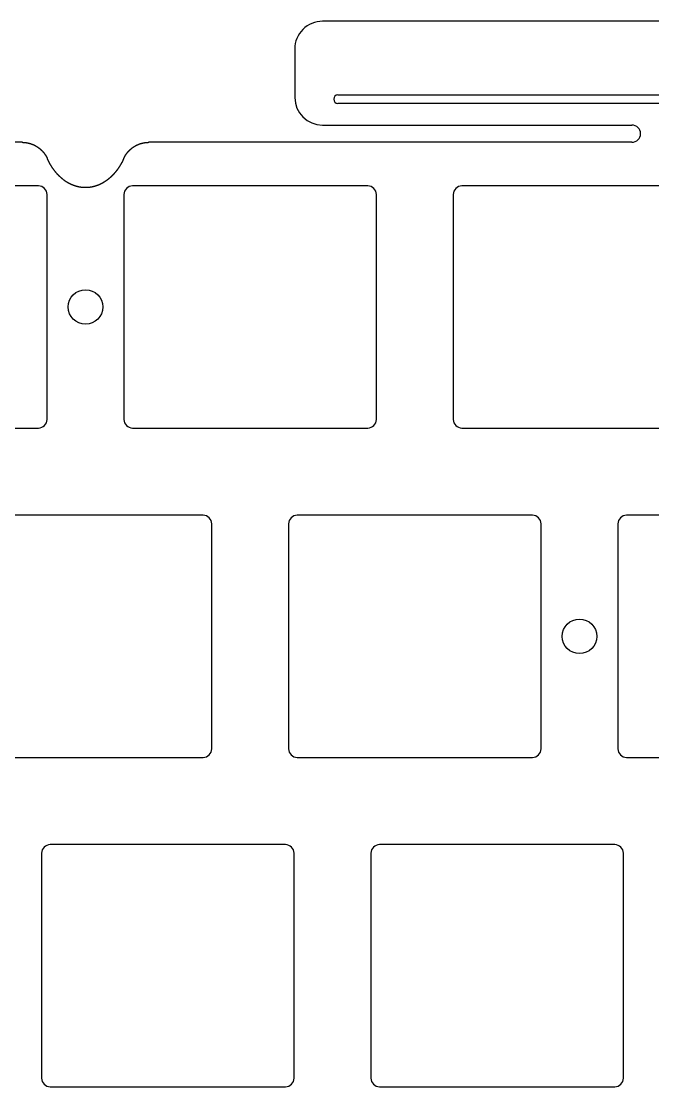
# Model space of a CAD drawing. Header units: millimetres. Extents: x -10 to 276, y -93 to 17.
# Drawn here: x 63 to 99.5, y -45.1 to 16.5 of the extents above; entities that cross this region are included whole.
import ezdxf

# ---------------------------------------------------------------- set-up
doc = ezdxf.new("R2010")
doc.units = ezdxf.units.MM
doc.layers.add('BLACK', color=7, linetype='CONTINUOUS')

msp = doc.modelspace()

# ---------------------------------------------------------------- linework, layer by layer
at = {"layer": 'BLACK', "linetype": 'Continuous'}
for p, q in [((127.1799, 16.525), (80.379918, 16.525)), ((78.779918, 14.925), (78.779918, 12.117411)), ((81.2799, 12.275), (126.2799, 12.275)), ((126.2799, 11.775), (81.2799, 11.775)), ((80.3799, 10.525), (98.2799, 10.525)), ((63.009025, 9.525), (35.0701, 9.525)), ((63.009025, 9.525), (63.020337, 9.52496)), ((63.020337, 9.52496), (63.031648, 9.52484)), ((63.031648, 9.52484), (63.042958, 9.52464)), ((63.042958, 9.52464), (63.054266, 9.52436)), ((63.054266, 9.52436), (63.065572, 9.524)), ((63.065572, 9.524), (63.076876, 9.523561)), ((63.076876, 9.523561), (63.088176, 9.523041)), ((63.088176, 9.523041), (63.099472, 9.522441)), ((63.099472, 9.522441), (63.110763, 9.521762)), ((63.110763, 9.521762), (63.12205, 9.521003)), ((63.12205, 9.521003), (63.133331, 9.520164)), ((63.133331, 9.520164), (63.144606, 9.519245)), ((63.144606, 9.519245), (63.155874, 9.518247)), ((63.155874, 9.518247), (63.167135, 9.517168)), ((63.167135, 9.517168), (63.178389, 9.516011)), ((63.178389, 9.516011), (63.189634, 9.514773)), ((63.189634, 9.514773), (63.20087, 9.513457)), ((63.20087, 9.513457), (63.212096, 9.51206)), ((63.212096, 9.51206), (63.223313, 9.510585)), ((63.223313, 9.510585), (63.234519, 9.50903)), ((63.234519, 9.50903), (63.245714, 9.507396)), ((63.245714, 9.507396), (63.256897, 9.505683)), ((63.256897, 9.505683), (63.268067, 9.503891)), ((63.268067, 9.503891), (63.279225, 9.502019)), ((63.279225, 9.502019), (63.29037, 9.500069)), ((63.29037, 9.500069), (63.3015, 9.49804)), ((63.3015, 9.49804), (63.312616, 9.495933)), ((63.312616, 9.495933), (63.323717, 9.493747)), ((63.323717, 9.493747), (63.329262, 9.492625)), ((63.329262, 9.492625), (63.334802, 9.491482)), ((63.334802, 9.491482), (63.340339, 9.490321)), ((63.340339, 9.490321), (63.345871, 9.48914)), ((63.345871, 9.48914), (63.351399, 9.487939)), ((63.351399, 9.487939), (63.356923, 9.486719)), ((63.356923, 9.486719), (63.362443, 9.485479)), ((63.362443, 9.485479), (63.367958, 9.484219)), ((63.367958, 9.484219), (63.373469, 9.482941)), ((63.373469, 9.482941), (63.378975, 9.481642)), ((63.378975, 9.481642), (63.384477, 9.480325)), ((63.384477, 9.480325), (63.389974, 9.478987)), ((63.389974, 9.478987), (63.395466, 9.477631)), ((63.395466, 9.477631), (63.400953, 9.476255)), ((63.400953, 9.476255), (63.406435, 9.474859)), ((63.406435, 9.474859), (63.411913, 9.473444)), ((63.411913, 9.473444), (63.417385, 9.47201)), ((63.417385, 9.47201), (63.422853, 9.470557)), ((63.422853, 9.470557), (63.428315, 9.469084)), ((63.428315, 9.469084), (63.433772, 9.467592)), ((63.433772, 9.467592), (63.439223, 9.46608)), ((63.439223, 9.46608), (63.44467, 9.46455)), ((63.44467, 9.46455), (63.45011, 9.463)), ((63.45011, 9.463), (63.455546, 9.461431)), ((63.455546, 9.461431), (63.460975, 9.459842)), ((63.460975, 9.459842), (63.466399, 9.458235)), ((63.466399, 9.458235), (63.471818, 9.456608)), ((63.471818, 9.456608), (63.47723, 9.454962)), ((63.47723, 9.454962), (63.482637, 9.453297)), ((63.482637, 9.453297), (63.488038, 9.451613)), ((63.488038, 9.451613), (63.493432, 9.44991)), ((63.493432, 9.44991), (63.498821, 9.448187)), ((63.498821, 9.448187), (63.504204, 9.446446)), ((63.504204, 9.446446), (63.509581, 9.444686)), ((63.509581, 9.444686), (63.51495, 9.442906)), ((63.51495, 9.442906), (63.520315, 9.441108)), ((63.520315, 9.441108), (63.525672, 9.439291)), ((63.525672, 9.439291), (63.531023, 9.437454)), ((63.531023, 9.437454), (63.536367, 9.435599)), ((63.536367, 9.435599), (63.541706, 9.433725)), ((63.541706, 9.433725), (63.547037, 9.431832)), ((63.547037, 9.431832), (63.552362, 9.42992)), ((63.552362, 9.42992), (63.557679, 9.42799)), ((63.557679, 9.42799), (63.562991, 9.42604)), ((63.562991, 9.42604), (63.568294, 9.424072)), ((63.568294, 9.424072), (63.573592, 9.422085)), ((63.573592, 9.422085), (63.578881, 9.42008)), ((63.578881, 9.42008), (63.584165, 9.418055)), ((63.584165, 9.418055), (63.58944, 9.416013)), ((63.58944, 9.416013), (63.594709, 9.413951)), ((63.594709, 9.413951), (63.59997, 9.411871)), ((63.59997, 9.411871), (63.605224, 9.409772)), ((63.605224, 9.409772), (63.610471, 9.407654)), ((63.610471, 9.407654), (63.61571, 9.405518)), ((63.61571, 9.405518), (63.616466, 9.405208)), ((63.616466, 9.405208), (63.626916, 9.400876)), ((63.626916, 9.400876), (63.637334, 9.396471)), ((63.637334, 9.396471), (63.647722, 9.391992)), ((63.647722, 9.391992), (63.658077, 9.38744)), ((63.658077, 9.38744), (63.6684, 9.382815)), ((63.6684, 9.382815), (63.67869, 9.378117)), ((63.67869, 9.378117), (63.688947, 9.373346)), ((63.688947, 9.373346), (63.69917, 9.368503)), ((63.69917, 9.368503), (63.709358, 9.363587)), ((63.709358, 9.363587), (63.719511, 9.3586)), ((63.719511, 9.3586), (63.729629, 9.353541)), ((63.729629, 9.353541), (63.739711, 9.34841)), ((63.739711, 9.34841), (63.749757, 9.343209)), ((63.749757, 9.343209), (63.759766, 9.337936)), ((63.759766, 9.337936), (63.769737, 9.332592)), ((63.769737, 9.332592), (63.77967, 9.327179)), ((63.77967, 9.327179), (63.789565, 9.321695)), ((63.789565, 9.321695), (63.799421, 9.316141)), ((63.799421, 9.316141), (63.809238, 9.310517)), ((63.809238, 9.310517), (63.819014, 9.304824)), ((63.819014, 9.304824), (63.828751, 9.299063)), ((63.828751, 9.299063), (63.838446, 9.293232)), ((63.838446, 9.293232), (63.8481, 9.287333)), ((63.8481, 9.287333), (63.857712, 9.281366)), ((63.857712, 9.281366), (63.867282, 9.275331)), ((63.867282, 9.275331), (63.876809, 9.269228)), ((63.876809, 9.269228), (63.886292, 9.263058)), ((63.886292, 9.263058), (63.895732, 9.256821)), ((63.895732, 9.256821), (63.900436, 9.253678)), ((63.900436, 9.253678), (63.905128, 9.250518)), ((63.905128, 9.250518), (63.909809, 9.247341)), ((63.909809, 9.247341), (63.914479, 9.244148)), ((63.914479, 9.244148), (63.919137, 9.240939)), ((69.426419, 9.237854), (69.435725, 9.244288)), ((69.435725, 9.244288), (69.445076, 9.250656)), ((69.445076, 9.250656), (69.454472, 9.256957)), ((69.454472, 9.256957), (69.463913, 9.263193)), ((69.463913, 9.263193), (69.473397, 9.269361)), ((69.473397, 9.269361), (69.482925, 9.275462)), ((69.482925, 9.275462), (69.492496, 9.281496)), ((69.492496, 9.281496), (69.497297, 9.284487)), ((69.497297, 9.284487), (69.502109, 9.287462)), ((69.502109, 9.287462), (69.506932, 9.290419)), ((69.506932, 9.290419), (69.511765, 9.29336)), ((69.511765, 9.29336), (69.516608, 9.296283)), ((69.516608, 9.296283), (69.521462, 9.299189)), ((69.521462, 9.299189), (69.526325, 9.302078)), ((69.526325, 9.302078), (69.531199, 9.30495)), ((69.531199, 9.30495), (69.536084, 9.307804)), ((69.536084, 9.307804), (69.540978, 9.310642)), ((69.540978, 9.310642), (69.545882, 9.313461)), ((69.545882, 9.313461), (69.550796, 9.316264)), ((69.550796, 9.316264), (69.55572, 9.319049)), ((69.55572, 9.319049), (69.560654, 9.321817)), ((69.560654, 9.321817), (69.565598, 9.324567)), ((69.565598, 9.324567), (69.570551, 9.3273)), ((69.570551, 9.3273), (69.575514, 9.330015)), ((69.575514, 9.330015), (69.580487, 9.332713)), ((69.580487, 9.332713), (69.585469, 9.335393)), ((69.585469, 9.335393), (69.590461, 9.338056)), ((69.590461, 9.338056), (69.595461, 9.3407)), ((69.595461, 9.3407), (69.600472, 9.343328)), ((69.600472, 9.343328), (69.605491, 9.345937)), ((69.605491, 9.345937), (69.61052, 9.348529)), ((69.61052, 9.348529), (69.615558, 9.351102)), ((69.615558, 9.351102), (69.620605, 9.353659)), ((69.620605, 9.353659), (69.62566, 9.356197)), ((69.62566, 9.356197), (69.630726, 9.358717)), ((69.630726, 9.358717), (69.635799, 9.361219)), ((69.635799, 9.361219), (69.640882, 9.363704)), ((69.640882, 9.363704), (69.645973, 9.36617)), ((69.645973, 9.36617), (69.651073, 9.368619)), ((69.651073, 9.368619), (69.656182, 9.371049)), ((69.656182, 9.371049), (69.661299, 9.373461)), ((69.661299, 9.373461), (69.666425, 9.375855)), ((69.666425, 9.375855), (69.671559, 9.378231)), ((69.671559, 9.378231), (69.676702, 9.380589)), ((69.676702, 9.380589), (69.681853, 9.382929)), ((69.681853, 9.382929), (69.687012, 9.38525)), ((69.687012, 9.38525), (69.692179, 9.387554)), ((69.692179, 9.387554), (69.697354, 9.389838)), ((69.697354, 9.389838), (69.702538, 9.392105)), ((69.702538, 9.392105), (69.707729, 9.394353)), ((69.707729, 9.394353), (69.712929, 9.396583)), ((69.712929, 9.396583), (69.718136, 9.398795)), ((69.718136, 9.398795), (69.723352, 9.400988)), ((69.723352, 9.400988), (69.728574, 9.403162)), ((69.728574, 9.403162), (69.733805, 9.405319)), ((69.733805, 9.405319), (69.739043, 9.407456)), ((69.739043, 9.407456), (69.744289, 9.409576)), ((69.744289, 9.409576), (69.749542, 9.411676)), ((69.749542, 9.411676), (69.754803, 9.413758)), ((69.754803, 9.413758), (69.76007, 9.415822)), ((69.76007, 9.415822), (69.765346, 9.417866)), ((69.765346, 9.417866), (69.766108, 9.41816)), ((69.766108, 9.41816), (69.776679, 9.422187)), ((69.776679, 9.422187), (69.787278, 9.426139)), ((69.787278, 9.426139), (69.797904, 9.430016)), ((69.797904, 9.430016), (69.808558, 9.433818)), ((69.808558, 9.433818), (69.819239, 9.437544)), ((69.819239, 9.437544), (69.829945, 9.441195)), ((69.829945, 9.441195), (69.840678, 9.44477)), ((69.840678, 9.44477), (69.851435, 9.448269)), ((69.851435, 9.448269), (69.862217, 9.451692)), ((69.862217, 9.451692), (69.873023, 9.455039)), ((69.873023, 9.455039), (69.883852, 9.458309)), ((69.883852, 9.458309), (69.894704, 9.461503)), ((69.894704, 9.461503), (69.905579, 9.46462)), ((69.905579, 9.46462), (69.916476, 9.46766)), ((69.916476, 9.46766), (69.927394, 9.470623)), ((69.927394, 9.470623), (69.938332, 9.473508)), ((69.938332, 9.473508), (69.949291, 9.476316)), ((69.949291, 9.476316), (69.96027, 9.479047)), ((69.96027, 9.479047), (69.971268, 9.4817)), ((69.971268, 9.4817), (69.982284, 9.484275)), ((69.982284, 9.484275), (69.993318, 9.486773)), ((69.993318, 9.486773), (70.00437, 9.489192)), ((70.00437, 9.489192), (70.015439, 9.491533)), ((70.015439, 9.491533), (70.026524, 9.493795)), ((70.026524, 9.493795), (70.037625, 9.49598)), ((70.037625, 9.49598), (70.048741, 9.498085)), ((70.048741, 9.498085), (70.054305, 9.499109)), ((70.054305, 9.499109), (70.059872, 9.500113)), ((70.059872, 9.500113), (70.065443, 9.501097)), ((70.065443, 9.501097), (70.071017, 9.502061)), ((70.071017, 9.502061), (70.076595, 9.503006)), ((70.076595, 9.503006), (70.082176, 9.503931)), ((70.082176, 9.503931), (70.08776, 9.504836)), ((70.08776, 9.504836), (70.093347, 9.505721)), ((70.093347, 9.505721), (70.098938, 9.506587)), ((70.098938, 9.506587), (70.104531, 9.507433)), ((70.104531, 9.507433), (70.110128, 9.508259)), ((70.110128, 9.508259), (70.115727, 9.509065)), ((70.115727, 9.509065), (70.121329, 9.509852)), ((70.121329, 9.509852), (70.126934, 9.510618)), ((70.126934, 9.510618), (70.132542, 9.511365)), ((70.132542, 9.511365), (70.138152, 9.512092)), ((70.138152, 9.512092), (70.143765, 9.512799)), ((70.143765, 9.512799), (70.14938, 9.513487)), ((70.14938, 9.513487), (70.154998, 9.514154)), ((70.154998, 9.514154), (70.160618, 9.514802)), ((70.160618, 9.514802), (70.16624, 9.51543)), ((70.16624, 9.51543), (70.171865, 9.516038)), ((70.171865, 9.516038), (70.177491, 9.516626)), ((70.177491, 9.516626), (70.18312, 9.517194)), ((70.18312, 9.517194), (70.188751, 9.517742)), ((70.188751, 9.517742), (70.194383, 9.51827)), ((70.194383, 9.51827), (70.200018, 9.518779)), ((70.200018, 9.518779), (70.205654, 9.519267)), ((70.205654, 9.519267), (70.211292, 9.519736)), ((70.211292, 9.519736), (70.216931, 9.520184)), ((70.216931, 9.520184), (70.222572, 9.520613)), ((70.222572, 9.520613), (70.228215, 9.521022)), ((70.228215, 9.521022), (70.233859, 9.52141)), ((70.233859, 9.52141), (70.239504, 9.521779)), ((70.239504, 9.521779), (70.24515, 9.522128)), ((70.24515, 9.522128), (70.250798, 9.522457)), ((70.250798, 9.522457), (70.256447, 9.522766)), ((70.256447, 9.522766), (70.262097, 9.523055)), ((70.262097, 9.523055), (70.267748, 9.523323)), ((70.267748, 9.523323), (70.2734, 9.523572)), ((70.2734, 9.523572), (70.279053, 9.523801)), ((70.279053, 9.523801), (70.284707, 9.52401)), ((70.284707, 9.52401), (70.290361, 9.524199)), ((70.290361, 9.524199), (70.296016, 9.524368)), ((70.296016, 9.524368), (70.301671, 9.524517)), ((70.301671, 9.524517), (70.307328, 9.524646)), ((70.307328, 9.524646), (70.312984, 9.524755)), ((70.312984, 9.524755), (70.318641, 9.524844)), ((70.318641, 9.524844), (70.324298, 9.524913)), ((70.324298, 9.524913), (70.329956, 9.524962)), ((70.329956, 9.524962), (70.340975, 9.525)), ((98.2799, 9.525), (70.340975, 9.525)), ((63.919137, 9.240939), (63.923784, 9.237712)), ((63.923784, 9.237712), (63.92842, 9.23447)), ((63.92842, 9.23447), (63.933044, 9.231211)), ((63.933044, 9.231211), (63.937656, 9.227936)), ((63.937656, 9.227936), (63.942258, 9.224644)), ((63.942258, 9.224644), (63.946847, 9.221337)), ((63.946847, 9.221337), (63.951425, 9.218012)), ((63.951425, 9.218012), (63.95599, 9.214672)), ((63.95599, 9.214672), (63.960545, 9.211316)), ((63.960545, 9.211316), (63.965087, 9.207944)), ((63.965087, 9.207944), (63.969617, 9.204555)), ((63.969617, 9.204555), (63.974135, 9.201151)), ((63.974135, 9.201151), (63.978641, 9.19773)), ((63.978641, 9.19773), (63.983135, 9.194294)), ((63.983135, 9.194294), (63.987617, 9.190842)), ((63.987617, 9.190842), (63.992087, 9.187374)), ((63.992087, 9.187374), (63.996544, 9.18389)), ((63.996544, 9.18389), (64.000989, 9.180391)), ((64.000989, 9.180391), (64.005422, 9.176876)), ((64.005422, 9.176876), (64.009842, 9.173345)), ((64.009842, 9.173345), (64.01425, 9.169798)), ((64.01425, 9.169798), (64.018645, 9.166236)), ((64.018645, 9.166236), (64.023027, 9.162659)), ((64.023027, 9.162659), (64.027397, 9.159066)), ((64.027397, 9.159066), (64.031754, 9.155457)), ((64.031754, 9.155457), (64.036098, 9.151833)), ((64.036098, 9.151833), (64.04043, 9.148194)), ((64.04043, 9.148194), (64.044748, 9.14454)), ((64.044748, 9.14454), (64.049054, 9.14087)), ((64.049054, 9.14087), (64.053346, 9.137185)), ((64.053346, 9.137185), (64.057626, 9.133485)), ((64.057626, 9.133485), (64.061892, 9.12977)), ((64.061892, 9.12977), (64.066146, 9.126039)), ((64.066146, 9.126039), (64.070386, 9.122294)), ((64.070386, 9.122294), (64.074613, 9.118534)), ((64.074613, 9.118534), (64.078826, 9.114759)), ((64.078826, 9.114759), (64.083026, 9.110968)), ((64.083026, 9.110968), (64.087213, 9.107164)), ((64.087213, 9.107164), (64.091387, 9.103344)), ((64.091387, 9.103344), (64.095546, 9.099509)), ((64.095546, 9.099509), (64.099692, 9.09566)), ((64.099692, 9.09566), (64.103825, 9.091796)), ((64.103825, 9.091796), (64.107944, 9.087918)), ((64.107944, 9.087918), (64.112049, 9.084025)), ((64.112049, 9.084025), (64.11614, 9.080117)), ((64.11614, 9.080117), (64.120218, 9.076195)), ((64.120218, 9.076195), (64.124282, 9.072259)), ((64.124282, 9.072259), (64.128331, 9.068308)), ((64.128331, 9.068308), (64.132367, 9.064343)), ((64.132367, 9.064343), (64.132948, 9.06377)), ((64.132948, 9.06377), (64.140971, 9.055796)), ((64.140971, 9.055796), (64.148937, 9.047765)), ((64.148937, 9.047765), (64.156846, 9.039678)), ((64.156846, 9.039678), (64.164698, 9.031535)), ((64.164698, 9.031535), (64.172493, 9.023337)), ((64.172493, 9.023337), (64.180229, 9.015083)), ((64.180229, 9.015083), (64.187906, 9.006776)), ((64.187906, 9.006776), (64.195525, 8.998414)), ((64.195525, 8.998414), (64.203084, 8.989999)), ((64.203084, 8.989999), (64.210584, 8.98153)), ((64.210584, 8.98153), (64.218024, 8.973008)), ((64.218024, 8.973008), (64.225404, 8.964434)), ((64.225404, 8.964434), (64.232722, 8.955808)), ((64.232722, 8.955808), (64.23998, 8.94713)), ((64.23998, 8.94713), (64.247176, 8.938401)), ((64.247176, 8.938401), (64.25431, 8.929621)), ((64.25431, 8.929621), (64.261383, 8.920791)), ((64.261383, 8.920791), (64.268392, 8.911911)), ((64.268392, 8.911911), (64.275339, 8.902982)), ((64.275339, 8.902982), (64.282222, 8.894003)), ((64.282222, 8.894003), (64.289042, 8.884977)), ((64.289042, 8.884977), (64.295798, 8.875902)), ((64.295798, 8.875902), (64.30249, 8.866779)), ((64.30249, 8.866779), (64.309117, 8.857609)), ((64.309117, 8.857609), (64.315679, 8.848393)), ((64.315679, 8.848393), (64.322176, 8.83913)), ((64.322176, 8.83913), (64.325399, 8.834482)), ((64.325399, 8.834482), (64.328607, 8.829822)), ((64.328607, 8.829822), (64.331798, 8.825151)), ((64.331798, 8.825151), (64.334972, 8.820468)), ((64.334972, 8.820468), (64.33813, 8.815775)), ((64.33813, 8.815775), (64.341271, 8.81107)), ((64.341271, 8.81107), (64.344395, 8.806354)), ((64.344395, 8.806354), (64.347503, 8.801627)), ((64.347503, 8.801627), (64.350594, 8.796889)), ((64.350594, 8.796889), (64.353669, 8.79214)), ((64.353669, 8.79214), (64.356726, 8.78738)), ((64.356726, 8.78738), (64.359767, 8.78261)), ((64.359767, 8.78261), (64.362791, 8.777829)), ((64.362791, 8.777829), (64.365798, 8.773037)), ((64.365798, 8.773037), (64.368788, 8.768234)), ((64.368788, 8.768234), (64.371761, 8.763421)), ((64.371761, 8.763421), (64.374716, 8.758598)), ((64.374716, 8.758598), (64.377655, 8.753764)), ((64.377655, 8.753764), (64.380577, 8.74892)), ((64.380577, 8.74892), (64.383482, 8.744065)), ((64.383482, 8.744065), (64.386369, 8.7392)), ((64.386369, 8.7392), (64.389239, 8.734325)), ((64.389239, 8.734325), (64.392092, 8.72944)), ((64.392092, 8.72944), (64.394928, 8.724545)), ((64.394928, 8.724545), (64.397746, 8.71964)), ((64.397746, 8.71964), (64.400547, 8.714724)), ((64.400547, 8.714724), (64.403331, 8.709799)), ((64.403331, 8.709799), (64.406097, 8.704864)), ((64.406097, 8.704864), (64.408846, 8.69992)), ((64.408846, 8.69992), (64.411577, 8.694965)), ((64.411577, 8.694965), (64.414291, 8.690002)), ((64.414291, 8.690002), (64.416987, 8.685028)), ((64.416987, 8.685028), (64.419665, 8.680045)), ((64.419665, 8.680045), (64.422326, 8.675052)), ((64.422326, 8.675052), (64.424969, 8.670051)), ((64.424969, 8.670051), (64.427595, 8.665039)), ((64.427595, 8.665039), (64.430203, 8.660019)), ((64.430203, 8.660019), (64.432793, 8.654989)), ((64.432793, 8.654989), (64.435365, 8.649951)), ((64.435365, 8.649951), (64.43792, 8.644903)), ((64.43792, 8.644903), (64.440456, 8.639846)), ((64.440456, 8.639846), (64.442975, 8.63478)), ((64.442975, 8.63478), (64.445475, 8.629705)), ((64.445475, 8.629705), (64.447958, 8.624621)), ((68.902165, 8.624875), (68.907149, 8.63503)), ((68.907149, 8.63503), (68.912204, 8.645149)), ((68.912204, 8.645149), (68.917332, 8.655232)), ((68.917332, 8.655232), (68.92253, 8.665279)), ((68.92253, 8.665279), (68.927799, 8.675288)), ((68.927799, 8.675288), (68.933139, 8.685261)), ((68.933139, 8.685261), (68.938549, 8.695195)), ((68.938549, 8.695195), (68.94403, 8.705091)), ((68.94403, 8.705091), (68.94958, 8.714949)), ((68.94958, 8.714949), (68.9552, 8.724766)), ((68.9552, 8.724766), (68.960889, 8.734544)), ((68.960889, 8.734544), (68.966648, 8.744282)), ((68.966648, 8.744282), (68.972475, 8.753979)), ((68.972475, 8.753979), (68.97837, 8.763634)), ((68.97837, 8.763634), (68.984334, 8.773248)), ((68.984334, 8.773248), (68.990366, 8.782819)), ((68.990366, 8.782819), (68.996465, 8.792347)), ((68.996465, 8.792347), (69.002632, 8.801832)), ((69.002632, 8.801832), (69.008865, 8.811274)), ((69.008865, 8.811274), (69.015165, 8.820671)), ((69.015165, 8.820671), (69.021532, 8.830024)), ((69.021532, 8.830024), (69.027964, 8.839331)), ((69.027964, 8.839331), (69.034463, 8.848593)), ((69.034463, 8.848593), (69.041026, 8.857808)), ((69.041026, 8.857808), (69.044332, 8.862398)), ((69.044332, 8.862398), (69.047655, 8.866977)), ((69.047655, 8.866977), (69.050993, 8.871544)), ((69.050993, 8.871544), (69.054348, 8.876099)), ((69.054348, 8.876099), (69.057719, 8.880642)), ((69.057719, 8.880642), (69.061106, 8.885173)), ((69.061106, 8.885173), (69.064509, 8.889693)), ((69.064509, 8.889693), (69.067928, 8.8942)), ((69.067928, 8.8942), (69.071362, 8.898695)), ((69.071362, 8.898695), (69.074813, 8.903178)), ((69.074813, 8.903178), (69.07828, 8.907649)), ((69.07828, 8.907649), (69.081762, 8.912107)), ((69.081762, 8.912107), (69.08526, 8.916553)), ((69.08526, 8.916553), (69.088774, 8.920987)), ((69.088774, 8.920987), (69.092303, 8.925408)), ((69.092303, 8.925408), (69.095848, 8.929817)), ((69.095848, 8.929817), (69.099409, 8.934213)), ((69.099409, 8.934213), (69.102985, 8.938597)), ((69.102985, 8.938597), (69.106576, 8.942968)), ((69.106576, 8.942968), (69.110183, 8.947326)), ((69.110183, 8.947326), (69.113806, 8.951671)), ((69.113806, 8.951671), (69.117443, 8.956004)), ((69.117443, 8.956004), (69.121096, 8.960324)), ((69.121096, 8.960324), (69.124765, 8.964631)), ((69.124765, 8.964631), (69.128448, 8.968924)), ((69.128448, 8.968924), (69.132147, 8.973205)), ((69.132147, 8.973205), (69.135861, 8.977473)), ((69.135861, 8.977473), (69.13959, 8.981727)), ((69.13959, 8.981727), (69.143333, 8.985969)), ((69.143333, 8.985969), (69.147093, 8.990197)), ((69.147093, 8.990197), (69.150866, 8.994411)), ((69.150866, 8.994411), (69.154655, 8.998613)), ((69.154655, 8.998613), (69.158458, 9.002801)), ((69.158458, 9.002801), (69.162277, 9.006975)), ((69.162277, 9.006975), (69.16611, 9.011136)), ((69.16611, 9.011136), (69.169958, 9.015284)), ((69.169958, 9.015284), (69.17382, 9.019417)), ((69.17382, 9.019417), (69.177697, 9.023537)), ((69.177697, 9.023537), (69.181588, 9.027644)), ((69.181588, 9.027644), (69.185495, 9.031736)), ((69.185495, 9.031736), (69.189415, 9.035815)), ((69.189415, 9.035815), (69.19335, 9.03988)), ((69.19335, 9.03988), (69.197299, 9.043931)), ((69.197299, 9.043931), (69.201263, 9.047968)), ((69.201263, 9.047968), (69.205241, 9.051991)), ((69.205241, 9.051991), (69.209233, 9.056)), ((69.209233, 9.056), (69.213239, 9.059994)), ((69.213239, 9.059994), (69.21726, 9.063975)), ((69.21726, 9.063975), (69.221294, 9.067941)), ((69.221294, 9.067941), (69.225343, 9.071894)), ((69.225343, 9.071894), (69.229405, 9.075831)), ((69.229405, 9.075831), (69.233482, 9.079755)), ((69.233482, 9.079755), (69.237571, 9.083664)), ((69.237571, 9.083664), (69.241676, 9.087558)), ((69.241676, 9.087558), (69.242269, 9.088119)), ((69.242269, 9.088119), (69.25052, 9.095858)), ((69.25052, 9.095858), (69.258825, 9.103538)), ((69.258825, 9.103538), (69.267184, 9.111159)), ((69.267184, 9.111159), (69.275597, 9.118721)), ((69.275597, 9.118721), (69.284063, 9.126223)), ((69.284063, 9.126223), (69.292582, 9.133665)), ((69.292582, 9.133665), (69.301153, 9.141047)), ((69.301153, 9.141047), (69.309776, 9.148368)), ((69.309776, 9.148368), (69.318451, 9.155628)), ((69.318451, 9.155628), (69.327178, 9.162827)), ((69.327178, 9.162827), (69.335955, 9.169963)), ((69.335955, 9.169963), (69.344782, 9.177038)), ((69.344782, 9.177038), (69.353659, 9.18405)), ((69.353659, 9.18405), (69.362586, 9.190999)), ((69.362586, 9.190999), (69.371561, 9.197885)), ((69.371561, 9.197885), (69.380585, 9.204707)), ((69.380585, 9.204707), (69.389658, 9.211466)), ((69.389658, 9.211466), (69.398778, 9.21816)), ((69.398778, 9.21816), (69.407945, 9.22479)), ((69.407945, 9.22479), (69.417159, 9.231354)), ((69.417159, 9.231354), (69.426419, 9.237854)), ((64.447958, 8.624621), (64.450423, 8.619529)), ((64.450423, 8.619529), (64.45287, 8.614428)), ((64.45287, 8.614428), (64.455298, 8.609319)), ((64.455298, 8.609319), (64.457709, 8.6042)), ((64.457709, 8.6042), (64.460102, 8.599074)), ((64.460102, 8.599074), (64.462476, 8.593938)), ((64.462476, 8.593938), (64.467049, 8.583912)), ((64.470651, 8.575965), (64.467049, 8.583912)), ((64.478038, 8.559811), (64.470651, 8.575965)), ((64.485483, 8.543723), (64.478038, 8.559811)), ((64.492984, 8.527702), (64.485483, 8.543723)), ((64.500542, 8.511747), (64.492984, 8.527702)), ((64.508157, 8.49586), (64.500542, 8.511747)), ((64.515827, 8.480042), (64.508157, 8.49586)), ((64.523553, 8.464292), (64.515827, 8.480042)), ((64.531334, 8.44861), (64.523553, 8.464292)), ((64.539169, 8.432999), (64.531334, 8.44861)), ((64.547058, 8.417457), (64.539169, 8.432999)), ((64.555001, 8.401985), (64.547058, 8.417457)), ((64.562998, 8.386584), (64.555001, 8.401985)), ((64.571047, 8.371255), (64.562998, 8.386584)), ((64.579149, 8.355996), (64.571047, 8.371255)), ((64.587303, 8.34081), (64.579149, 8.355996)), ((64.595509, 8.325695), (64.587303, 8.34081)), ((64.603766, 8.310653), (64.595509, 8.325695)), ((64.612074, 8.295684), (64.603766, 8.310653)), ((64.620433, 8.280788), (64.612074, 8.295684)), ((64.628842, 8.265965), (64.620433, 8.280788)), ((64.637301, 8.251216), (64.628842, 8.265965)), ((64.645809, 8.236542), (64.637301, 8.251216)), ((64.654367, 8.221941), (64.645809, 8.236542)), ((64.662973, 8.207415), (64.654367, 8.221941)), ((64.671628, 8.192963), (64.662973, 8.207415)), ((64.68033, 8.178586), (64.671628, 8.192963)), ((64.689081, 8.164285), (64.68033, 8.178586)), ((64.697878, 8.150059), (64.689081, 8.164285)), ((64.706723, 8.135909), (64.697878, 8.150059)), ((64.715614, 8.121834), (64.706723, 8.135909)), ((64.724552, 8.107836), (64.715614, 8.121834)), ((64.733535, 8.093913), (64.724552, 8.107836)), ((64.742565, 8.080067), (64.733535, 8.093913)), ((64.751639, 8.066298), (64.742565, 8.080067)), ((64.760759, 8.052605), (64.751639, 8.066298)), ((64.769923, 8.038989), (64.760759, 8.052605)), ((64.779131, 8.025449), (64.769923, 8.038989)), ((64.788384, 8.011987), (64.779131, 8.025449)), ((64.79768, 7.998602), (64.788384, 8.011987)), ((68.564544, 8.016232), (68.559897, 8.0095)), ((68.569178, 8.022982), (68.564544, 8.016232)), ((68.573803, 8.029753), (68.569178, 8.022982)), ((68.578416, 8.036543), (68.573803, 8.029753)), ((68.58302, 8.043354), (68.578416, 8.036543)), ((68.587611, 8.050182), (68.58302, 8.043354)), ((68.592192, 8.057032), (68.587611, 8.050182)), ((68.596762, 8.0639), (68.592192, 8.057032)), ((68.601322, 8.07079), (68.596762, 8.0639)), ((68.605869, 8.077697), (68.601322, 8.07079)), ((68.610407, 8.084626), (68.605869, 8.077697)), ((68.614932, 8.091572), (68.610407, 8.084626)), ((68.619447, 8.09854), (68.614932, 8.091572)), ((68.62395, 8.105526), (68.619447, 8.09854)), ((68.628443, 8.112533), (68.62395, 8.105526)), ((68.632923, 8.119557), (68.628443, 8.112533)), ((68.637394, 8.126603), (68.632923, 8.119557)), ((68.641851, 8.133667), (68.637394, 8.126603)), ((68.646299, 8.140752), (68.641851, 8.133667)), ((68.650734, 8.147854), (68.646299, 8.140752)), ((68.655158, 8.154978), (68.650734, 8.147854)), ((68.65957, 8.162119), (68.655158, 8.154978)), ((68.664845, 8.170708), (68.65957, 8.162119)), ((68.669227, 8.177884), (68.664845, 8.170708)), ((68.673594, 8.185075), (68.669227, 8.177884)), ((68.677951, 8.192288), (68.673594, 8.185075)), ((68.682294, 8.199516), (68.677951, 8.192288)), ((68.686627, 8.206767), (68.682294, 8.199516)), ((68.690945, 8.214032), (68.686627, 8.206767)), ((68.695254, 8.221319), (68.690945, 8.214032)), ((68.699547, 8.228621), (68.695254, 8.221319)), ((68.703831, 8.235945), (68.699547, 8.228621)), ((68.708099, 8.243284), (68.703831, 8.235945)), ((68.712358, 8.250645), (68.708099, 8.243284)), ((68.716601, 8.25802), (68.712358, 8.250645)), ((68.720835, 8.265418), (68.716601, 8.25802)), ((68.725053, 8.272829), (68.720835, 8.265418)), ((68.729261, 8.280263), (68.725053, 8.272829)), ((68.733454, 8.287712), (68.729261, 8.280263)), ((68.737636, 8.295182), (68.733454, 8.287712)), ((68.741804, 8.302666), (68.737636, 8.295182)), ((68.745961, 8.310173), (68.741804, 8.302666)), ((68.750102, 8.317693), (68.745961, 8.310173)), ((68.754233, 8.325236), (68.750102, 8.317693)), ((68.758349, 8.332792), (68.754233, 8.325236)), ((68.762453, 8.340371), (68.758349, 8.332792)), ((68.766543, 8.347963), (68.762453, 8.340371)), ((68.770622, 8.355577), (68.766543, 8.347963)), ((68.774685, 8.363205), (68.770622, 8.355577)), ((68.778737, 8.370855), (68.774685, 8.363205)), ((68.782774, 8.378518), (68.778737, 8.370855)), ((68.786799, 8.386203), (68.782774, 8.378518)), ((68.790809, 8.393902), (68.786799, 8.386203)), ((68.794808, 8.401622), (68.790809, 8.393902)), ((68.798791, 8.409356), (68.794808, 8.401622)), ((68.802763, 8.417112), (68.798791, 8.409356)), ((68.806719, 8.424881), (68.802763, 8.417112)), ((68.810664, 8.432671), (68.806719, 8.424881)), ((68.814593, 8.440476), (68.810664, 8.432671)), ((68.81851, 8.448301), (68.814593, 8.440476)), ((68.822412, 8.456139), (68.81851, 8.448301)), ((68.826302, 8.463999), (68.822412, 8.456139)), ((68.830176, 8.471873), (68.826302, 8.463999)), ((68.834038, 8.479767), (68.830176, 8.471873)), ((68.837884, 8.487675), (68.834038, 8.479767)), ((68.841718, 8.495603), (68.837884, 8.487675)), ((68.845537, 8.503545), (68.841718, 8.495603)), ((68.849343, 8.511508), (68.845537, 8.503545)), ((68.853133, 8.519484), (68.849343, 8.511508)), ((68.856911, 8.52748), (68.853133, 8.519484)), ((68.860673, 8.53549), (68.856911, 8.52748)), ((68.864423, 8.54352), (68.860673, 8.53549)), ((68.868157, 8.551564), (68.864423, 8.54352)), ((68.871878, 8.559628), (68.868157, 8.551564)), ((68.875583, 8.567705), (68.871878, 8.559628)), ((68.879275, 8.575802), (68.875583, 8.567705)), ((68.882951, 8.583912), (68.879275, 8.575802)), ((68.882951, 8.583912), (68.887646, 8.594203)), ((68.887646, 8.594203), (68.892413, 8.604461)), ((68.892413, 8.604461), (68.897253, 8.614685)), ((68.897253, 8.614685), (68.902165, 8.624875)), ((64.80702, 7.985294), (64.79768, 7.998602)), ((64.816402, 7.972063), (64.80702, 7.985294)), ((64.825828, 7.95891), (64.816402, 7.972063)), ((64.835296, 7.945834), (64.825828, 7.95891)), ((64.844807, 7.932836), (64.835296, 7.945834)), ((64.854359, 7.919916), (64.844807, 7.932836)), ((64.863953, 7.907073), (64.854359, 7.919916)), ((64.873589, 7.894308), (64.863953, 7.907073)), ((64.883265, 7.881621), (64.873589, 7.894308)), ((64.892983, 7.869012), (64.883265, 7.881621)), ((64.902741, 7.856481), (64.892983, 7.869012)), ((64.912539, 7.844027), (64.902741, 7.856481)), ((64.922378, 7.831652), (64.912539, 7.844027)), ((64.932257, 7.819355), (64.922378, 7.831652)), ((64.942175, 7.807135), (64.932257, 7.819355)), ((64.952132, 7.794994), (64.942175, 7.807135)), ((64.959579, 7.785996), (64.952132, 7.794994)), ((64.969588, 7.77401), (64.959579, 7.785996)), ((64.979635, 7.762104), (64.969588, 7.77401)), ((64.989719, 7.750278), (64.979635, 7.762104)), ((64.999839, 7.738533), (64.989719, 7.750278)), ((65.009994, 7.726868), (64.999839, 7.738533)), ((65.020185, 7.715284), (65.009994, 7.726868)), ((65.030411, 7.703781), (65.020185, 7.715284)), ((65.040672, 7.692359), (65.030411, 7.703781)), ((65.050966, 7.681019), (65.040672, 7.692359)), ((65.061294, 7.66976), (65.050966, 7.681019)), ((65.071655, 7.658582), (65.061294, 7.66976)), ((65.08205, 7.647487), (65.071655, 7.658582)), ((65.092476, 7.636473), (65.08205, 7.647487)), ((65.102935, 7.625542), (65.092476, 7.636473)), ((65.113425, 7.614693), (65.102935, 7.625542)), ((65.123947, 7.603926), (65.113425, 7.614693)), ((65.1345, 7.593241), (65.123947, 7.603926)), ((65.145083, 7.582639), (65.1345, 7.593241)), ((65.155696, 7.57212), (65.145083, 7.582639)), ((65.166339, 7.561683), (65.155696, 7.57212)), ((65.177012, 7.551329), (65.166339, 7.561683)), ((65.187713, 7.541058), (65.177012, 7.551329)), ((65.198444, 7.53087), (65.187713, 7.541058)), ((65.209203, 7.520765), (65.198444, 7.53087)), ((65.21999, 7.510742), (65.209203, 7.520765)), ((65.230805, 7.500803), (65.21999, 7.510742)), ((65.241647, 7.490946), (65.230805, 7.500803)), ((65.252517, 7.481173), (65.241647, 7.490946)), ((65.263414, 7.471482), (65.252517, 7.481173)), ((65.274337, 7.461875), (65.263414, 7.471482)), ((65.285286, 7.45235), (65.274337, 7.461875)), ((65.296262, 7.442909), (65.285286, 7.45235)), ((65.307263, 7.43355), (65.296262, 7.442909)), ((65.31829, 7.424275), (65.307263, 7.43355)), ((65.329342, 7.415082), (65.31829, 7.424275)), ((65.340419, 7.405973), (65.329342, 7.415082)), ((65.351521, 7.396946), (65.340419, 7.405973)), ((65.362647, 7.388002), (65.351521, 7.396946)), ((67.998511, 7.396985), (67.992934, 7.39249)), ((68.004079, 7.401499), (67.998511, 7.396985)), ((68.009643, 7.406036), (68.004079, 7.401499)), ((68.015199, 7.410591), (68.009643, 7.406036)), ((68.02075, 7.415168), (68.015199, 7.410591)), ((68.026292, 7.419764), (68.02075, 7.415168)), ((68.03183, 7.424382), (68.026292, 7.419764)), ((68.037359, 7.429019), (68.03183, 7.424382)), ((68.042884, 7.433679), (68.037359, 7.429019)), ((68.0484, 7.438357), (68.042884, 7.433679)), ((68.053911, 7.443058), (68.0484, 7.438357)), ((68.059413, 7.447777), (68.053911, 7.443058)), ((68.064911, 7.452519), (68.059413, 7.447777)), ((68.0704, 7.457279), (68.064911, 7.452519)), ((68.075883, 7.462062), (68.0704, 7.457279)), ((68.081358, 7.466863), (68.075883, 7.462062)), ((68.086828, 7.471687), (68.081358, 7.466863)), ((68.092289, 7.47653), (68.086828, 7.471687)), ((68.097745, 7.481395), (68.092289, 7.47653)), ((68.103192, 7.486278), (68.097745, 7.481395)), ((68.108634, 7.491184), (68.103192, 7.486278)), ((68.114066, 7.496109), (68.108634, 7.491184)), ((68.119494, 7.501056), (68.114066, 7.496109)), ((68.124912, 7.506022), (68.119494, 7.501056)), ((68.130325, 7.51101), (68.124912, 7.506022)), ((68.135729, 7.516017), (68.130325, 7.51101)), ((68.141128, 7.521047), (68.135729, 7.516017)), ((68.146517, 7.526094), (68.141128, 7.521047)), ((68.151901, 7.531165), (68.146517, 7.526094)), ((68.157275, 7.536254), (68.151901, 7.531165)), ((68.162644, 7.541365), (68.157275, 7.536254)), ((68.168003, 7.546495), (68.162644, 7.541365)), ((68.173357, 7.551648), (68.168003, 7.546495)), ((68.178702, 7.556819), (68.173357, 7.551648)), ((68.184041, 7.562013), (68.178702, 7.556819)), ((68.18937, 7.567225), (68.184041, 7.562013)), ((68.194693, 7.572459), (68.18937, 7.567225)), ((68.200007, 7.577712), (68.194693, 7.572459)), ((68.205315, 7.582988), (68.200007, 7.577712)), ((68.210613, 7.588282), (68.205315, 7.582988)), ((68.215906, 7.593599), (68.210613, 7.588282)), ((68.221188, 7.598934), (68.215906, 7.593599)), ((68.226465, 7.604292), (68.221188, 7.598934)), ((68.231732, 7.609668), (68.226465, 7.604292)), ((68.236993, 7.615067), (68.231732, 7.609668)), ((68.242243, 7.620484), (68.236993, 7.615067)), ((68.247488, 7.625923), (68.242243, 7.620484)), ((68.252723, 7.631381), (68.247488, 7.625923)), ((68.257951, 7.636862), (68.252723, 7.631381)), ((68.26317, 7.642361), (68.257951, 7.636862)), ((68.268382, 7.647882), (68.26317, 7.642361)), ((68.273584, 7.653422), (68.268382, 7.647882)), ((68.27878, 7.658985), (68.273584, 7.653422)), ((68.283965, 7.664565), (68.27878, 7.658985)), ((68.289144, 7.670169), (68.283965, 7.664565)), ((68.294312, 7.67579), (68.289144, 7.670169)), ((68.299475, 7.681434), (68.294312, 7.67579)), ((68.304626, 7.687097), (68.299475, 7.681434)), ((68.309772, 7.692782), (68.304626, 7.687097)), ((68.314906, 7.698485), (68.309772, 7.692782)), ((68.320034, 7.704211), (68.314906, 7.698485)), ((68.325152, 7.709955), (68.320034, 7.704211)), ((68.330263, 7.715721), (68.325152, 7.709955)), ((68.335363, 7.721506), (68.330263, 7.715721)), ((68.340456, 7.727313), (68.335363, 7.721506)), ((68.345539, 7.733139), (68.340456, 7.727313)), ((68.350614, 7.738987), (68.345539, 7.733139)), ((68.355679, 7.744853), (68.350614, 7.738987)), ((68.360737, 7.750742), (68.355679, 7.744853)), ((68.365784, 7.756648), (68.360737, 7.750742)), ((68.370824, 7.762578), (68.365784, 7.756648)), ((68.375853, 7.768525), (68.370824, 7.762578)), ((68.380875, 7.774495), (68.375853, 7.768525)), ((68.385886, 7.780483), (68.380875, 7.774495)), ((68.390889, 7.786493), (68.385886, 7.780483)), ((68.395882, 7.792522), (68.390889, 7.786493)), ((68.400867, 7.798573), (68.395882, 7.792522)), ((68.405841, 7.804642), (68.400867, 7.798573)), ((68.410808, 7.810733), (68.405841, 7.804642)), ((68.415763, 7.816843), (68.410808, 7.810733)), ((68.420711, 7.822975), (68.415763, 7.816843)), ((68.425647, 7.829124), (68.420711, 7.822975)), ((68.430576, 7.835297), (68.425647, 7.829124)), ((68.435494, 7.841487), (68.430576, 7.835297)), ((68.440403, 7.847699), (68.435494, 7.841487)), ((68.445302, 7.85393), (68.440403, 7.847699)), ((68.450192, 7.860183), (68.445302, 7.85393)), ((68.455072, 7.866454), (68.450192, 7.860183)), ((68.459943, 7.872747), (68.455072, 7.866454)), ((68.464802, 7.879058), (68.459943, 7.872747)), ((68.469654, 7.885391), (68.464802, 7.879058)), ((68.474494, 7.891742), (68.469654, 7.885391)), ((68.479326, 7.898116), (68.474494, 7.891742)), ((68.484146, 7.904507), (68.479326, 7.898116)), ((68.488958, 7.910921), (68.484146, 7.904507)), ((68.493758, 7.917352), (68.488958, 7.910921)), ((68.49855, 7.923806), (68.493758, 7.917352)), ((68.50333, 7.930277), (68.49855, 7.923806)), ((68.508101, 7.93677), (68.50333, 7.930277)), ((68.512861, 7.943282), (68.508101, 7.93677)), ((68.517612, 7.949815), (68.512861, 7.943282)), ((68.522351, 7.956366), (68.517612, 7.949815)), ((68.527082, 7.96294), (68.522351, 7.956366)), ((68.531801, 7.969531), (68.527082, 7.96294)), ((68.53651, 7.976144), (68.531801, 7.969531)), ((68.541208, 7.982774), (68.53651, 7.976144)), ((68.545897, 7.989427), (68.541208, 7.982774)), ((68.550574, 7.996098), (68.545897, 7.989427)), ((68.555242, 8.00279), (68.550574, 7.996098)), ((68.559897, 8.0095), (68.555242, 8.00279)), ((63.95, 7), (50.35, 7)), ((65.373798, 7.379141), (65.362647, 7.388002)), ((65.384972, 7.370363), (65.373798, 7.379141)), ((65.39617, 7.361667), (65.384972, 7.370363)), ((65.407392, 7.353054), (65.39617, 7.361667)), ((65.418637, 7.344524), (65.407392, 7.353054)), ((65.429905, 7.336076), (65.418637, 7.344524)), ((65.441196, 7.327711), (65.429905, 7.336076)), ((65.45251, 7.319428), (65.441196, 7.327711)), ((65.463846, 7.311228), (65.45251, 7.319428)), ((65.475205, 7.30311), (65.463846, 7.311228)), ((65.486585, 7.295074), (65.475205, 7.30311)), ((65.497988, 7.28712), (65.486585, 7.295074)), ((65.509412, 7.279248), (65.497988, 7.28712)), ((65.520858, 7.271459), (65.509412, 7.279248)), ((65.532326, 7.263751), (65.520858, 7.271459)), ((65.543814, 7.256125), (65.532326, 7.263751)), ((65.555324, 7.24858), (65.543814, 7.256125)), ((65.566855, 7.241118), (65.555324, 7.24858)), ((65.578406, 7.233736), (65.566855, 7.241118)), ((65.589978, 7.226437), (65.578406, 7.233736)), ((65.601571, 7.219218), (65.589978, 7.226437)), ((65.613184, 7.212081), (65.601571, 7.219218)), ((65.624818, 7.205025), (65.613184, 7.212081)), ((65.636471, 7.19805), (65.624818, 7.205025)), ((65.648145, 7.191156), (65.636471, 7.19805)), ((65.655918, 7.186617), (65.648145, 7.191156)), ((65.667607, 7.179868), (65.655918, 7.186617)), ((65.679314, 7.173201), (65.667607, 7.179868)), ((65.691037, 7.166617), (65.679314, 7.173201)), ((65.702778, 7.160114), (65.691037, 7.166617)), ((65.714534, 7.153694), (65.702778, 7.160114)), ((65.726307, 7.147356), (65.714534, 7.153694)), ((65.738096, 7.1411), (65.726307, 7.147356)), ((65.7499, 7.134926), (65.738096, 7.1411)), ((65.761719, 7.128834), (65.7499, 7.134926)), ((65.773554, 7.122824), (65.761719, 7.128834)), ((65.785403, 7.116896), (65.773554, 7.122824)), ((65.797267, 7.111051), (65.785403, 7.116896)), ((65.809144, 7.105287), (65.797267, 7.111051)), ((65.821036, 7.099605), (65.809144, 7.105287)), ((65.832941, 7.094005), (65.821036, 7.099605)), ((65.844859, 7.088488), (65.832941, 7.094005)), ((65.856791, 7.083052), (65.844859, 7.088488)), ((65.868735, 7.077698), (65.856791, 7.083052)), ((65.880692, 7.072425), (65.868735, 7.077698)), ((65.892662, 7.067235), (65.880692, 7.072425)), ((65.904643, 7.062126), (65.892662, 7.067235)), ((65.916637, 7.057099), (65.904643, 7.062126)), ((65.928642, 7.052154), (65.916637, 7.057099)), ((65.940658, 7.04729), (65.928642, 7.052154)), ((65.952686, 7.042508), (65.940658, 7.04729)), ((65.964725, 7.037807), (65.952686, 7.042508)), ((65.976775, 7.033188), (65.964725, 7.037807)), ((65.988835, 7.02865), (65.976775, 7.033188)), ((66.000906, 7.024194), (65.988835, 7.02865)), ((66.012986, 7.019819), (66.000906, 7.024194)), ((66.025077, 7.015525), (66.012986, 7.019819)), ((66.037178, 7.011313), (66.025077, 7.015525)), ((66.049289, 7.007181), (66.037178, 7.011313)), ((66.061409, 7.003131), (66.049289, 7.007181)), ((66.073538, 6.999162), (66.061409, 7.003131)), ((66.085676, 6.995274), (66.073538, 6.999162)), ((66.097824, 6.991467), (66.085676, 6.995274)), ((66.10998, 6.98774), (66.097824, 6.991467)), ((66.122145, 6.984095), (66.10998, 6.98774)), ((66.134318, 6.98053), (66.122145, 6.984095)), ((66.1465, 6.977046), (66.134318, 6.98053)), ((66.15869, 6.973643), (66.1465, 6.977046)), ((66.170888, 6.970321), (66.15869, 6.973643)), ((66.183094, 6.967079), (66.170888, 6.970321)), ((66.195308, 6.963917), (66.183094, 6.967079)), ((66.20753, 6.960836), (66.195308, 6.963917)), ((66.219759, 6.957836), (66.20753, 6.960836)), ((66.231996, 6.954916), (66.219759, 6.957836)), ((66.244239, 6.952076), (66.231996, 6.954916)), ((66.256491, 6.949317), (66.244239, 6.952076)), ((66.268749, 6.946638), (66.256491, 6.949317)), ((66.281014, 6.944039), (66.268749, 6.946638)), ((66.293286, 6.94152), (66.281014, 6.944039)), ((66.305565, 6.939082), (66.293286, 6.94152)), ((66.317851, 6.936723), (66.305565, 6.939082)), ((66.330143, 6.934445), (66.317851, 6.936723)), ((66.342441, 6.932247), (66.330143, 6.934445)), ((66.354747, 6.930128), (66.342441, 6.932247)), ((66.367058, 6.92809), (66.354747, 6.930128)), ((66.376131, 6.92664), (66.367058, 6.92809)), ((66.382289, 6.92568), (66.376131, 6.92664)), ((66.388448, 6.924741), (66.382289, 6.92568)), ((66.394608, 6.923822), (66.388448, 6.924741)), ((66.40077, 6.922923), (66.394608, 6.923822)), ((66.406932, 6.922044), (66.40077, 6.922923)), ((66.413095, 6.921185), (66.406932, 6.922044)), ((66.419259, 6.920346), (66.413095, 6.921185)), ((66.425424, 6.919527), (66.419259, 6.920346)), ((66.43159, 6.918728), (66.425424, 6.919527)), ((66.437757, 6.917949), (66.43159, 6.918728)), ((66.443924, 6.91719), (66.437757, 6.917949)), ((66.450093, 6.916452), (66.443924, 6.91719)), ((66.456262, 6.915733), (66.450093, 6.916452)), ((66.462432, 6.915035), (66.456262, 6.915733)), ((66.468603, 6.914356), (66.462432, 6.915035)), ((66.474774, 6.913698), (66.468603, 6.914356)), ((66.480946, 6.913059), (66.474774, 6.913698)), ((66.487119, 6.912441), (66.480946, 6.913059)), ((66.493292, 6.911842), (66.487119, 6.912441)), ((66.499466, 6.911264), (66.493292, 6.911842)), ((66.505641, 6.910706), (66.499466, 6.911264)), ((66.511817, 6.910167), (66.505641, 6.910706)), ((66.517993, 6.909649), (66.511817, 6.910167)), ((66.524169, 6.909151), (66.517993, 6.909649)), ((66.530346, 6.908673), (66.524169, 6.909151)), ((66.536524, 6.908214), (66.530346, 6.908673)), ((66.542702, 6.907776), (66.536524, 6.908214)), ((66.54888, 6.907358), (66.542702, 6.907776)), ((66.555059, 6.90696), (66.54888, 6.907358)), ((66.561239, 6.906582), (66.555059, 6.90696)), ((66.567419, 6.906224), (66.561239, 6.906582)), ((66.573599, 6.905885), (66.567419, 6.906224)), ((66.579779, 6.905567), (66.573599, 6.905885)), ((66.58596, 6.905269), (66.579779, 6.905567)), ((66.592142, 6.904991), (66.58596, 6.905269)), ((66.598323, 6.904733), (66.592142, 6.904991)), ((66.604505, 6.904495), (66.598323, 6.904733)), ((66.610687, 6.904277), (66.604505, 6.904495)), ((66.61687, 6.904079), (66.610687, 6.904277)), ((66.623052, 6.903901), (66.61687, 6.904079)), ((66.629235, 6.903743), (66.623052, 6.903901)), ((66.635418, 6.903605), (66.629235, 6.903743)), ((66.641601, 6.903487), (66.635418, 6.903605)), ((66.647784, 6.903389), (66.641601, 6.903487)), ((66.653967, 6.90331), (66.647784, 6.903389)), ((66.66015, 6.903252), (66.653967, 6.90331)), ((66.666334, 6.903214), (66.66015, 6.903252)), ((66.672517, 6.903196), (66.666334, 6.903214)), ((66.678701, 6.903198), (66.672517, 6.903196)), ((66.684884, 6.90322), (66.678701, 6.903198)), ((66.691068, 6.903262), (66.684884, 6.90322)), ((66.697251, 6.903324), (66.691068, 6.903262)), ((66.703435, 6.903406), (66.697251, 6.903324)), ((66.709618, 6.903508), (66.703435, 6.903406)), ((66.715801, 6.90363), (66.709618, 6.903508)), ((66.721984, 6.903772), (66.715801, 6.90363)), ((66.728167, 6.903934), (66.721984, 6.903772)), ((66.73435, 6.904116), (66.728167, 6.903934)), ((66.740532, 6.904318), (66.73435, 6.904116)), ((66.746715, 6.90454), (66.740532, 6.904318)), ((66.752897, 6.904782), (66.746715, 6.90454)), ((66.759078, 6.905044), (66.752897, 6.904782)), ((66.76526, 6.905326), (66.759078, 6.905044)), ((66.771441, 6.905628), (66.76526, 6.905326)), ((66.777622, 6.905951), (66.771441, 6.905628)), ((66.783802, 6.906293), (66.777622, 6.905951)), ((66.789983, 6.906655), (66.783802, 6.906293)), ((66.796162, 6.907037), (66.789983, 6.906655)), ((66.802341, 6.907439), (66.796162, 6.907037)), ((66.80852, 6.907861), (66.802341, 6.907439)), ((66.814699, 6.908303), (66.80852, 6.907861)), ((66.820876, 6.908765), (66.814699, 6.908303)), ((66.827054, 6.909248), (66.820876, 6.908765)), ((66.83323, 6.90975), (66.827054, 6.909248)), ((66.839407, 6.910272), (66.83323, 6.90975)), ((66.845582, 6.910814), (66.839407, 6.910272)), ((66.851757, 6.911377), (66.845582, 6.910814)), ((66.857931, 6.911959), (66.851757, 6.911377)), ((66.864105, 6.912561), (66.857931, 6.911959)), ((66.870278, 6.913184), (66.864105, 6.912561)), ((66.876451, 6.913826), (66.870278, 6.913184)), ((66.882622, 6.914489), (66.876451, 6.913826)), ((66.888793, 6.915171), (66.882622, 6.914489)), ((66.894963, 6.915874), (66.888793, 6.915171)), ((66.901133, 6.916597), (66.894963, 6.915874)), ((66.907301, 6.917339), (66.901133, 6.916597)), ((66.913469, 6.918102), (66.907301, 6.917339)), ((66.919636, 6.918885), (66.913469, 6.918102)), ((66.925802, 6.919687), (66.919636, 6.918885)), ((66.931966, 6.92051), (66.925802, 6.919687)), ((66.938131, 6.921353), (66.931966, 6.92051)), ((66.944294, 6.922216), (66.938131, 6.921353)), ((66.950456, 6.923099), (66.944294, 6.922216)), ((66.956617, 6.924002), (66.950456, 6.923099)), ((66.962777, 6.924926), (66.956617, 6.924002)), ((66.968936, 6.925869), (66.962777, 6.924926)), ((66.975094, 6.926832), (66.968936, 6.925869)), ((66.981251, 6.927816), (66.975094, 6.926832)), ((66.987407, 6.928819), (66.981251, 6.927816)), ((66.993561, 6.929843), (66.987407, 6.928819)), ((66.999715, 6.930887), (66.993561, 6.929843)), ((67.005867, 6.93195), (66.999715, 6.930887)), ((67.012018, 6.933034), (67.005867, 6.93195)), ((67.018168, 6.934138), (67.012018, 6.933034)), ((67.024317, 6.935262), (67.018168, 6.934138)), ((67.030463, 6.936406), (67.024317, 6.935262)), ((67.03661, 6.937571), (67.030463, 6.936406)), ((67.042754, 6.938755), (67.03661, 6.937571)), ((67.048897, 6.93996), (67.042754, 6.938755)), ((67.055039, 6.941184), (67.048897, 6.93996)), ((67.06118, 6.942429), (67.055039, 6.941184)), ((67.067318, 6.943694), (67.06118, 6.942429)), ((67.073456, 6.944979), (67.067318, 6.943694)), ((67.079592, 6.946284), (67.073456, 6.944979)), ((67.085727, 6.947609), (67.079592, 6.946284)), ((67.091859, 6.948955), (67.085727, 6.947609)), ((67.097991, 6.95032), (67.091859, 6.948955)), ((67.10412, 6.951706), (67.097991, 6.95032)), ((67.110249, 6.953112), (67.10412, 6.951706)), ((67.116375, 6.954538), (67.110249, 6.953112)), ((67.1225, 6.955984), (67.116375, 6.954538)), ((67.128623, 6.95745), (67.1225, 6.955984)), ((67.139501, 6.960106), (67.128623, 6.95745)), ((67.145632, 6.961631), (67.139501, 6.960106)), ((67.151757, 6.963176), (67.145632, 6.961631)), ((67.157883, 6.964741), (67.151757, 6.963176)), ((67.164003, 6.966326), (67.157883, 6.964741)), ((67.170125, 6.967931), (67.164003, 6.966326)), ((67.176241, 6.969556), (67.170125, 6.967931)), ((67.182358, 6.971202), (67.176241, 6.969556)), ((67.188469, 6.972867), (67.182358, 6.971202)), ((67.194582, 6.974554), (67.188469, 6.972867)), ((67.200688, 6.976259), (67.194582, 6.974554)), ((67.206796, 6.977985), (67.200688, 6.976259)), ((67.212897, 6.979731), (67.206796, 6.977985)), ((67.219, 6.981498), (67.212897, 6.979731)), ((67.225097, 6.983283), (67.219, 6.981498)), ((67.231195, 6.985091), (67.225097, 6.983283)), ((67.237287, 6.986917), (67.231195, 6.985091)), ((67.243381, 6.988765), (67.237287, 6.986917)), ((67.249467, 6.990631), (67.243381, 6.988765)), ((67.255556, 6.992519), (67.249467, 6.990631)), ((67.261638, 6.994426), (67.255556, 6.992519)), ((67.267722, 6.996354), (67.261638, 6.994426)), ((67.273799, 6.998302), (67.267722, 6.996354)), ((67.279878, 7.000271), (67.273799, 6.998302)), ((67.285949, 7.002259), (67.279878, 7.000271)), ((67.292023, 7.004268), (67.285949, 7.002259)), ((67.29809, 7.006296), (67.292023, 7.004268)), ((67.304159, 7.008346), (67.29809, 7.006296)), ((67.31022, 7.010415), (67.304159, 7.008346)), ((67.316284, 7.012506), (67.31022, 7.010415)), ((67.32234, 7.014615), (67.316284, 7.012506)), ((67.328399, 7.016746), (67.32234, 7.014615)), ((67.33445, 7.018896), (67.328399, 7.016746)), ((67.340503, 7.021068), (67.33445, 7.018896)), ((67.346548, 7.023259), (67.340503, 7.021068)), ((67.352596, 7.025471), (67.346548, 7.023259)), ((67.358636, 7.027703), (67.352596, 7.025471)), ((67.364678, 7.029956), (67.358636, 7.027703)), ((67.370713, 7.032228), (67.364678, 7.029956)), ((67.37675, 7.034522), (67.370713, 7.032228)), ((67.382779, 7.036835), (67.37675, 7.034522)), ((67.38881, 7.039169), (67.382779, 7.036835)), ((67.394834, 7.041523), (67.38881, 7.039169)), ((67.400859, 7.043899), (67.394834, 7.041523)), ((67.406877, 7.046293), (67.400859, 7.043899)), ((67.412897, 7.048709), (67.406877, 7.046293)), ((67.418909, 7.051144), (67.412897, 7.048709)), ((67.424923, 7.053602), (67.418909, 7.051144)), ((67.430929, 7.056078), (67.424923, 7.053602)), ((67.436937, 7.058576), (67.430929, 7.056078)), ((67.442937, 7.061093), (67.436937, 7.058576)), ((67.448939, 7.063632), (67.442937, 7.061093)), ((67.454933, 7.06619), (67.448939, 7.063632)), ((67.460929, 7.06877), (67.454933, 7.06619)), ((67.466917, 7.071369), (67.460929, 7.06877)), ((67.472907, 7.07399), (67.466917, 7.071369)), ((67.478889, 7.07663), (67.472907, 7.07399)), ((67.484872, 7.079292), (67.478889, 7.07663)), ((67.490848, 7.081973), (67.484872, 7.079292)), ((67.496825, 7.084676), (67.490848, 7.081973)), ((67.502794, 7.087398), (67.496825, 7.084676)), ((67.508765, 7.090142), (67.502794, 7.087398)), ((67.514727, 7.092905), (67.508765, 7.090142)), ((67.520691, 7.095691), (67.514727, 7.092905)), ((67.526647, 7.098495), (67.520691, 7.095691)), ((67.532605, 7.101321), (67.526647, 7.098495)), ((67.538554, 7.104166), (67.532605, 7.101321)), ((67.544505, 7.107034), (67.538554, 7.104166)), ((67.550447, 7.109921), (67.544505, 7.107034)), ((67.556391, 7.11283), (67.550447, 7.109921)), ((67.562326, 7.115757), (67.556391, 7.11283)), ((67.568263, 7.118708), (67.562326, 7.115757)), ((67.574191, 7.121676), (67.568263, 7.118708)), ((67.580121, 7.124668), (67.574191, 7.121676)), ((67.586042, 7.127678), (67.580121, 7.124668)), ((67.591965, 7.130711), (67.586042, 7.127678)), ((67.597879, 7.133762), (67.591965, 7.130711)), ((67.603794, 7.136836), (67.597879, 7.133762)), ((67.6097, 7.139929), (67.603794, 7.136836)), ((67.615608, 7.143045), (67.6097, 7.139929)), ((67.621507, 7.146178), (67.615608, 7.143045)), ((67.627407, 7.149335), (67.621507, 7.146178)), ((67.633298, 7.15251), (67.627407, 7.149335)), ((67.639191, 7.155709), (67.633298, 7.15251)), ((67.645074, 7.158925), (67.639191, 7.155709)), ((67.650959, 7.162165), (67.645074, 7.158925)), ((67.656834, 7.165423), (67.650959, 7.162165)), ((67.662711, 7.168704), (67.656834, 7.165423)), ((67.668579, 7.172003), (67.662711, 7.168704)), ((67.674447, 7.175326), (67.668579, 7.172003)), ((67.680306, 7.178666), (67.674447, 7.175326)), ((67.686167, 7.182031), (67.680306, 7.178666)), ((67.692018, 7.185412), (67.686167, 7.182031)), ((67.69787, 7.188818), (67.692018, 7.185412)), ((67.703712, 7.192241), (67.69787, 7.188818)), ((67.709555, 7.195688), (67.703712, 7.192241)), ((67.715389, 7.199153), (67.709555, 7.195688)), ((67.721224, 7.202642), (67.715389, 7.199153)), ((67.727049, 7.206148), (67.721224, 7.202642)), ((67.732875, 7.209678), (67.727049, 7.206148)), ((67.738691, 7.213225), (67.732875, 7.209678)), ((67.744508, 7.216797), (67.738691, 7.213225)), ((67.750315, 7.220386), (67.744508, 7.216797)), ((67.756123, 7.223999), (67.750315, 7.220386)), ((67.761921, 7.227629), (67.756123, 7.223999)), ((67.76772, 7.231284), (67.761921, 7.227629)), ((67.773508, 7.234956), (67.76772, 7.231284)), ((67.779297, 7.238652), (67.773508, 7.234956)), ((67.785076, 7.242365), (67.779297, 7.238652)), ((67.790856, 7.246102), (67.785076, 7.242365)), ((67.796625, 7.249857), (67.790856, 7.246102)), ((67.802395, 7.253636), (67.796625, 7.249857)), ((67.808154, 7.257432), (67.802395, 7.253636)), ((67.813914, 7.261253), (67.808154, 7.257432)), ((67.819663, 7.26509), (67.813914, 7.261253)), ((67.825413, 7.268952), (67.819663, 7.26509)), ((67.831152, 7.272831), (67.825413, 7.268952)), ((67.836891, 7.276734), (67.831152, 7.272831)), ((67.842621, 7.280654), (67.836891, 7.276734)), ((67.848349, 7.284599), (67.842621, 7.280654)), ((67.854068, 7.288561), (67.848349, 7.284599)), ((67.859786, 7.292547), (67.854068, 7.288561)), ((67.865494, 7.29655), (67.859786, 7.292547)), ((67.871201, 7.300577), (67.865494, 7.29655)), ((67.876898, 7.304622), (67.871201, 7.300577)), ((67.882594, 7.30869), (67.876898, 7.304622)), ((67.88828, 7.312776), (67.882594, 7.30869)), ((67.893965, 7.316886), (67.88828, 7.312776)), ((67.899639, 7.321013), (67.893965, 7.316886)), ((67.902867, 7.323372), (67.899639, 7.321013)), ((67.908543, 7.327539), (67.902867, 7.323372)), ((67.914211, 7.331724), (67.908543, 7.327539)), ((67.919875, 7.335933), (67.914211, 7.331724)), ((67.92553, 7.340159), (67.919875, 7.335933)), ((67.931182, 7.344408), (67.92553, 7.340159)), ((67.936826, 7.348676), (67.931182, 7.344408)), ((67.942466, 7.352966), (67.936826, 7.348676)), ((67.948097, 7.357275), (67.942466, 7.352966)), ((67.953725, 7.361606), (67.948097, 7.357275)), ((67.959344, 7.365955), (67.953725, 7.361606)), ((67.964959, 7.370328), (67.959344, 7.365955)), ((67.970566, 7.374718), (67.964959, 7.370328)), ((67.976168, 7.379131), (67.970566, 7.374718)), ((67.981762, 7.383563), (67.976168, 7.379131)), ((67.987352, 7.388017), (67.981762, 7.383563)), ((67.992934, 7.39249), (67.987352, 7.388017)), ((83, 7), (69.4, 7)), ((102.05, 7), (88.45, 7)), ((64.45, -6.5), (64.45, 6.5)), ((68.9, 6.5), (68.9, -6.5)), ((83.5, -6.5), (83.5, 6.5)), ((87.95, 6.5), (87.95, -6.5)), ((50.35, -7), (63.95, -7)), ((69.4, -7), (83, -7)), ((88.45, -7), (102.05, -7)), ((73.475, -12.05), (59.875, -12.05)), ((92.525, -12.05), (78.925, -12.05)), ((111.575, -12.05), (97.975, -12.05)), ((73.975, -25.55), (73.975, -12.55)), ((78.425, -12.55), (78.425, -25.55)), ((93.025, -25.55), (93.025, -12.55)), ((97.475, -12.55), (97.475, -25.55)), ((59.875, -26.05), (73.475, -26.05)), ((78.925, -26.05), (92.525, -26.05)), ((97.975, -26.05), (111.575, -26.05)), ((78.2375, -31.1), (64.6375, -31.1)), ((97.2875, -31.1), (83.6875, -31.1)), ((64.1375, -31.6), (64.1375, -44.6)), ((78.7375, -44.6), (78.7375, -31.6)), ((83.1875, -31.6), (83.1875, -44.6)), ((97.7875, -44.6), (97.7875, -31.6)), ((64.6375, -45.1), (78.2375, -45.1)), ((83.6875, -45.1), (97.2875, -45.1))]:
    msp.add_line(p, q, dxfattribs=at)
at = {"layer": 'BLACK'}
for centre in [(66.675, 0), (95.25, -19.05)]:
    msp.add_circle(centre, 1, dxfattribs=at)
for centre, radius, start, end in [((80.3799, 14.925), 1.599982, 89.99935542, 180), ((80.3799, 12.125), 1.6, 180.27176206, 270), ((81.2799, 12.025), 0.25, 90, 270), ((98.2799, 10.025), 0.5, 270, 90), ((63.95, 6.5), 0.5, 0, 90), ((69.4, 6.5), 0.5, 90, 180), ((83, 6.5), 0.5, 0, 90), ((88.45, 6.5), 0.5, 90, 180), ((63.95, -6.5), 0.5, 270, 0), ((69.4, -6.5), 0.5, 180, 270), ((83, -6.5), 0.5, 270, 0), ((88.45, -6.5), 0.5, 180, 270), ((73.475, -12.55), 0.5, 0, 90), ((78.925, -12.55), 0.5, 90, 180), ((92.525, -12.55), 0.5, 0, 90), ((97.975, -12.55), 0.5, 90, 180), ((73.475, -25.55), 0.5, 270, 0), ((78.925, -25.55), 0.5, 180, 270), ((92.525, -25.55), 0.5, 270, 0), ((97.975, -25.55), 0.5, 180, 270), ((64.6375, -31.6), 0.5, 90, 180), ((78.2375, -31.6), 0.5, 0, 90), ((83.6875, -31.6), 0.5, 90, 180), ((97.2875, -31.6), 0.5, 0, 90), ((64.6375, -44.6), 0.5, 180, 270), ((78.2375, -44.6), 0.5, 270, 0), ((83.6875, -44.6), 0.5, 180, 270), ((97.2875, -44.6), 0.5, 270, 0)]:
    msp.add_arc(centre, radius, start, end, dxfattribs=at)

doc.saveas('drawing.dxf')
